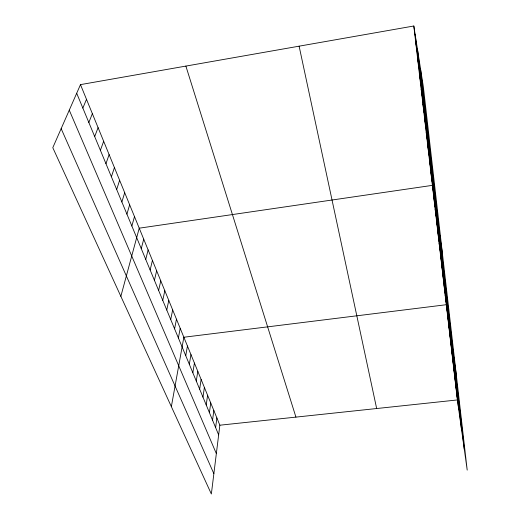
<?xml version="1.0" encoding="UTF-8"?>
<svg xmlns="http://www.w3.org/2000/svg" width="520" height="520" viewBox="0 0 520 520"><rect width="100%" height="100%" fill="white"/><g stroke="black" fill="none" stroke-linecap="round" stroke-linejoin="round"><path stroke-width="0.78" d="M80.483 84.624L219.85 425.204L211.354 494L52.793 147.687L80.483 84.624L413.816 26L423.345 86.762L467.207 470.106L457.392 399.945L413.816 26M215.625 427.609L216.866 417.918M212.55 420.199L213.831 410.501M209.411 412.653L210.737 402.948M206.219 404.969L207.591 395.259M202.969 397.137L204.386 387.426M199.654 389.168L201.123 379.45M196.274 381.037L197.802 371.325M192.836 372.756L194.409 363.044M189.326 364.319L190.957 354.607M185.75 355.713L187.441 346.008M171.353 406.64L183.853 337.24L446.297 304.714L456.326 375.037M178.386 337.987L180.193 328.302M174.59 328.861L176.462 319.183M170.722 319.547L172.66 309.881M166.77 310.037L168.772 300.391M162.74 300.339L164.814 290.713M158.626 290.433L160.771 280.826M154.421 280.319L156.644 270.738M150.131 269.984L152.425 260.436M145.743 259.435L148.122 249.919M141.265 248.651L143.722 239.167M120.855 296.342L139.23 228.183L432.387 185.354L442.416 253.448M131.859 226.011L134.492 216.613M126.919 214.13L129.649 204.783M121.862 201.962L124.696 192.673M116.688 189.508L119.626 180.278M111.391 176.755L114.433 167.583M105.956 163.69L109.116 154.59M100.392 150.299L103.669 141.278M94.692 136.572L98.085 127.641M88.842 122.499L92.365 113.659M82.843 108.069L86.502 99.327M219.85 425.204L457.392 399.945M61.159 128.635L213.863 473.675M69.27 110.162L216.339 453.596M76.694 93.255L218.654 434.889M185.881 66.086L295.932 417.118M299.111 46.169L376.662 408.531M415.734 42.439L417.04 50.85M417.599 58.435L418.918 66.989M419.413 74.016L420.745 82.693M421.181 89.193L422.519 97.987M422.903 103.987L424.255 112.885M424.587 118.404L425.938 127.4M426.225 132.457L427.583 141.55M427.824 146.172L429.188 155.35M429.377 159.549L430.755 168.805M430.898 172.608L432.282 181.928M433.797 197.438L435.182 206.889M435.175 209.255L436.56 218.751M436.521 220.805L437.912 230.353M437.834 232.102L439.231 241.696M439.121 243.152L440.518 252.785M440.382 253.968L441.779 263.633M441.616 264.55L443.014 274.248M442.825 274.905L444.223 284.635M444.002 285.051L445.4 294.801M445.166 294.983L446.563 304.759M447.408 314.249L448.806 324.058M448.494 323.589L449.891 333.411M449.566 332.748L450.957 342.576M450.613 341.725L452.004 351.566M451.633 350.526L453.024 360.373M452.641 359.157L454.031 369.012M453.629 367.627L455.013 377.481M454.597 375.941L455.981 385.788M455.546 384.091L456.931 393.939M456.482 392.093L457.86 401.941M417.657 50.505L461.435 428.838M415.11 34.268L458.77 409.793M420.453 68.315L464.301 449.332"/></g></svg>
